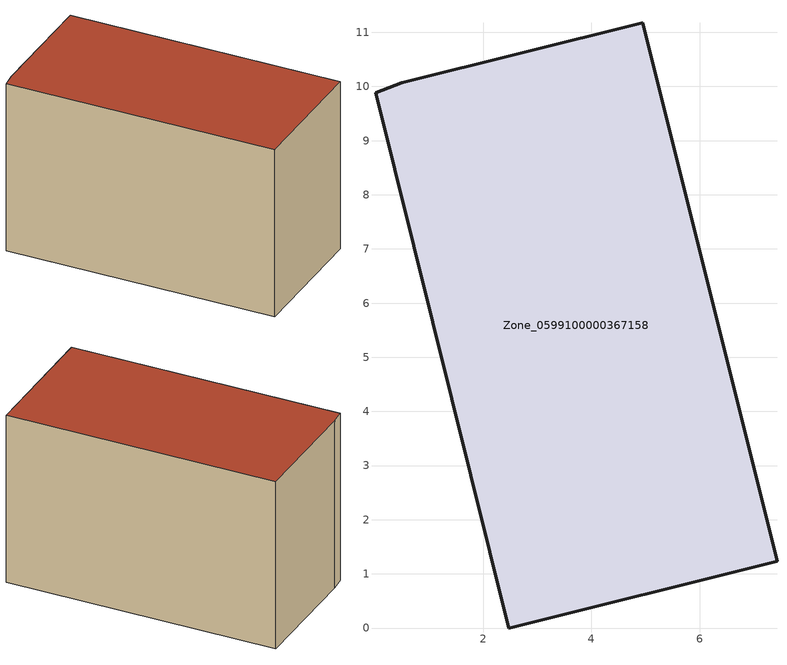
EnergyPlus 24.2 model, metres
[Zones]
Zone_0599100000367158
 floor ground (C_G): 0.01,9.89 0.5,10.06 4.95,11.17 7.43,1.23 2.48,0 z0
 wall outside (C_F): 7.43,1.23 4.95,11.17 0.5,10.06 0.01,9.89 2.48,0 7.43,1.23 z0:6.6
 roof outside (C_R): 0.5,10.06 0.01,9.89 2.48,0 7.43,1.23 4.95,11.17 z6.6
[BUILDING]
Pand.0599100000367158: North Axis=0; Terrain=City; Loads Convergence Tolerance Value=0.04; Temperature Convergence Tolerance Value=0.4; Solar Distribution=FullExterior; Maximum Number of Warmup Days=25; Minimum Number of Warmup Days=1
[Site:Location]
Rotterdam.The.Hague.AP_ZH_NLD Design_Conditions: Latitude=51.96; Longitude=4.45; Time Zone=1; Elevation=-4.5
[SITE:GROUNDTEMPERATURE:BUILDINGSURFACE]
18, 18, 18, 18, 18, 18, 18, 18, 18, 18, 18, 18
[MATERIAL] Thermal Absorptance=0.9; Solar Absorptance=0.7; Visible Absorptance=0.7
Name | Roughness | Thickness | Conductivity | Density | Specific Heat
G.TI.1992-2005 | MediumSmooth | 0.15 | 0.06 | 540 | 1210
F.TI.1992-2005 | Rough | 0.3 | 0.12 | 1920 | 840
R.TI.1992-2005 | MediumRough | 0.2 | 0.08 | 1500 | 1000
[CONSTRUCTION]
C_G: G.TI.1992-2005
C_F: F.TI.1992-2005
C_R: R.TI.1992-2005
[ZONE]
Zone_0599100000367158: Type=1; Multiplier=1; Ceiling Height=Autocalculate; Volume=Autocalculate; Floor Area=autocalculate; Part of Total Floor Area=Yes
[ZONEINFILTRATION:DESIGNFLOWRATE]
Infil_Zone_0599100000367158: Zone or ZoneList or Space or SpaceList=Zone_0599100000367158; Schedule=AlwaysOn; Design Flow Rate Calculation Method=Flow/Area; Flow Rate per Floor Area=0.0015; Constant Term Coefficient=1; Temperature Term Coefficient=0; Velocity Term Coefficient=0; Velocity Squared Term Coefficient=0
[HVACTEMPLATE:ZONE:IDEALLOADSAIRSYSTEM]
Zone_0599100000367158: Maximum Heating Supply Air Temperature=50; Minimum Cooling Supply Air Temperature=13; Maximum Heating Supply Air Humidity Ratio=0.0156; Minimum Cooling Supply Air Humidity Ratio=0.0077; Heating Limit=NoLimit; Cooling Limit=NoLimit; Dehumidification Control Type=ConstantSensibleHeatRatio; Cooling Sensible Heat Ratio=0.7; Dehumidification Setpoint=60; Humidification Control Type=None; Humidification Setpoint=30; Outdoor Air Method=None; Outdoor Air Flow Rate per Person=0.00944; Outdoor Air Flow Rate per Zone Floor Area=0; Outdoor Air Flow Rate per Zone=0; Demand Controlled Ventilation Type=None; Outdoor Air Economizer Type=NoEconomizer; Heat Recovery Type=None; Sensible Heat Recovery Effectiveness=0.7; Latent Heat Recovery Effectiveness=0.65
[ZONECONTROL:THERMOSTAT]
ThermostatControl_Zone_0599100000367158: Zone or ZoneList=Zone_0599100000367158; Control Type Schedule=DualSetpointControlType; Control 1=Thermostat_Zone_0599100000367158; Temperature Difference Between Cutout And Setpoint=0
[THERMOSTATSETPOINT:DUALSETPOINT]
Thermostat_Zone_0599100000367158: Heating Setpoint Temperature Schedule=HeatingSetpoint_Zone_0599100000367158; Cooling Setpoint Temperature Schedule=CoolingSetpoint_Zone_0599100000367158
[SCHEDULE:COMPACT]
HeatingSetpoint_Zone_0599100000367158: Through: 12/31, For: AllDays, Until: 24:00, 21
CoolingSetpoint_Zone_0599100000367158: Through: 12/31, For: AllDays, Until: 24:00, 24
DualSetpointControlType: Through: 12/31, For: AllDays, Until: 24:00, 4
AlwaysOn: Through: 12/31, For: AllDays, Until: 24:00, 1
